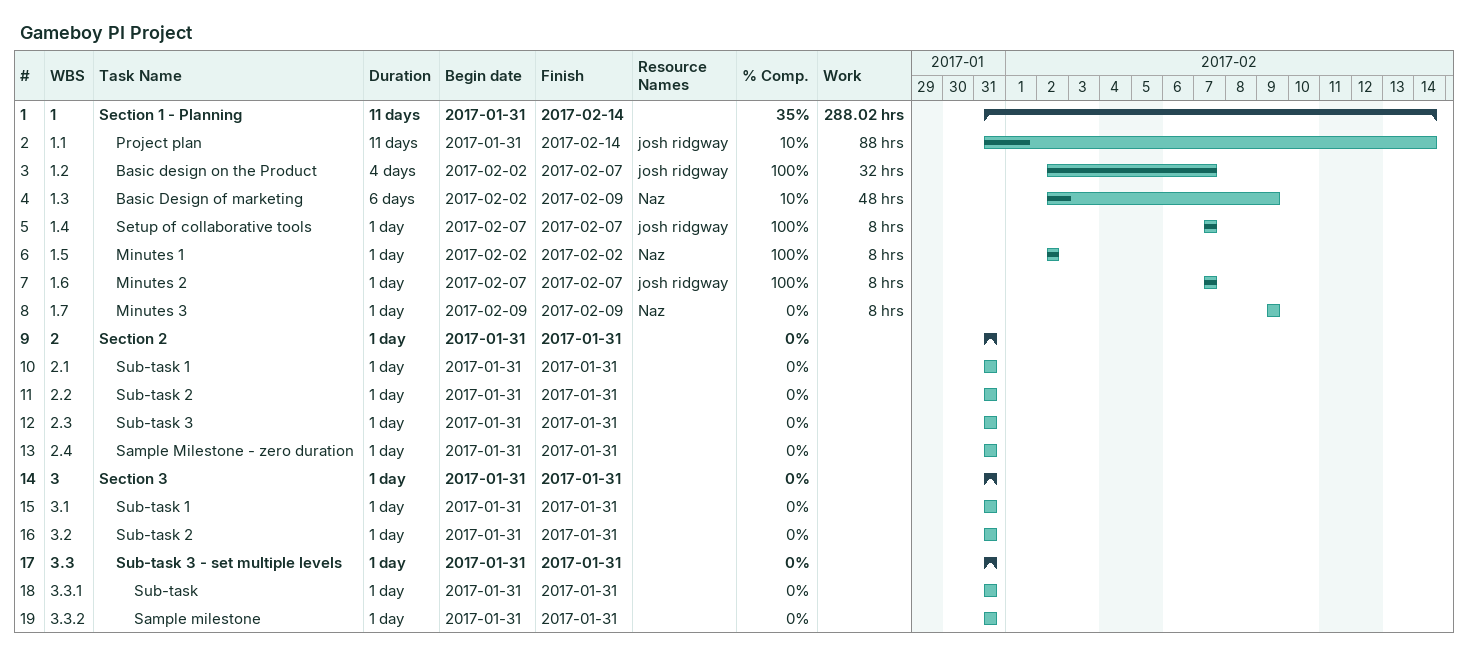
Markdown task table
Gameboy PI Project

| ID | WBS | Task | Duration | Start | Finish | Resources | % complete | Work (h) |
|---|---|---|---|---|---|---|---|---|
| 1 | 1 | **Section 1 - Planning** | 11d | 2017-01-31 | 2017-02-14 |  | 35 | 288.02 |
| 2 | 1.1 | Project plan | 11d | 2017-01-31 | 2017-02-14 | josh ridgway | 10 | 88 |
| 3 | 1.2 | Basic design on the Product | 4d | 2017-02-02 | 2017-02-07 | josh ridgway | 100 | 32 |
| 4 | 1.3 | Basic Design of marketing | 6d | 2017-02-02 | 2017-02-09 | Naz | 10 | 48 |
| 5 | 1.4 | Setup of collaborative tools | 1d | 2017-02-07 | 2017-02-07 | josh ridgway | 100 | 8 |
| 6 | 1.5 | Minutes 1 | 1d | 2017-02-02 | 2017-02-02 | Naz | 100 | 8 |
| 7 | 1.6 | Minutes 2 | 1d | 2017-02-07 | 2017-02-07 | josh ridgway | 100 | 8 |
| 8 | 1.7 | Minutes 3 | 1d | 2017-02-09 | 2017-02-09 | Naz | 0 | 8 |
| 9 | 2 | **Section 2** | 1d | 2017-01-31 | 2017-01-31 |  | 0 |  |
| 10 | 2.1 | Sub-task 1 | 1d | 2017-01-31 | 2017-01-31 |  | 0 |  |
| 11 | 2.2 | Sub-task 2 | 1d | 2017-01-31 | 2017-01-31 |  | 0 |  |
| 12 | 2.3 | Sub-task 3 | 1d | 2017-01-31 | 2017-01-31 |  | 0 |  |
| 13 | 2.4 | Sample Milestone - zero duration | 1d | 2017-01-31 | 2017-01-31 |  | 0 |  |
| 14 | 3 | **Section 3** | 1d | 2017-01-31 | 2017-01-31 |  | 0 |  |
| 15 | 3.1 | Sub-task 1 | 1d | 2017-01-31 | 2017-01-31 |  | 0 |  |
| 16 | 3.2 | Sub-task 2 | 1d | 2017-01-31 | 2017-01-31 |  | 0 |  |
| 17 | 3.3 | **Sub-task 3 - set multiple levels** | 1d | 2017-01-31 | 2017-01-31 |  | 0 |  |
| 18 | 3.3.1 | Sub-task | 1d | 2017-01-31 | 2017-01-31 |  | 0 |  |
| 19 | 3.3.2 | Sample milestone | 1d | 2017-01-31 | 2017-01-31 |  | 0 |  |
